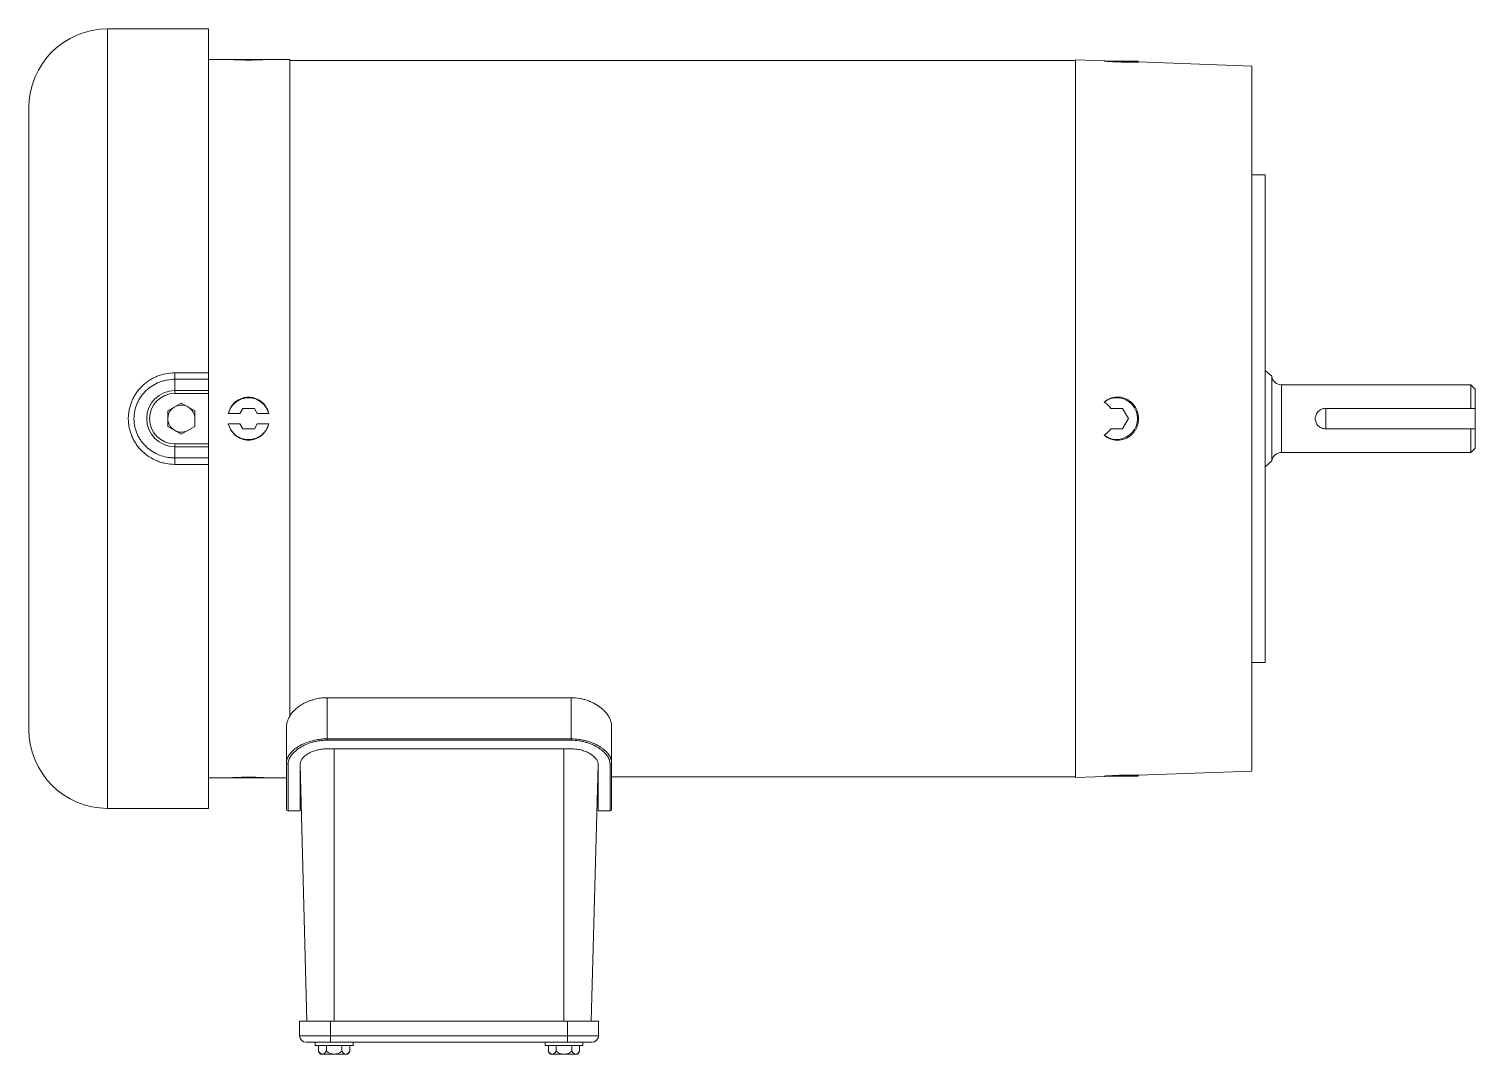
# Paper-space layout '_Top' of a CAD drawing. Header units: inches. Extents: x -6 to 7.3, y -5.9 to 3.6.
import ezdxf

# ---------------------------------------------------------------- set-up
doc = ezdxf.new("R2010")
doc.units = ezdxf.units.IN
doc.header["$MEASUREMENT"] = 0

psp = doc.layouts.new('_Top')

# ---------------------------------------------------------------- linework, layer by layer
at = {"color": 7, "linetype": 'Continuous', "lineweight": 15}
for p, q in [((-4.375, 3.596), (-5.305, 3.596)), ((-4.375, 3.596), (-4.375, -3.596)), ((-3.625, 3.315), (-4.375, 3.315)), ((-4.192, 3.315), (-3.818, 3.315)), ((-3.625, 3.315), (-3.625, -2.749)), ((3.625, 3.306), (-3.625, 3.306)), ((3.987, 3.298), (3.625, 3.312)), ((3.625, 3.312), (3.625, -3.312)), ((3.889, 3.298), (4.198, 3.298)), ((4.205, 3.291), (4.198, 3.298)), ((5.25, 3.252), (4.205, 3.291)), ((5.25, -3.252), (5.25, 3.252)), ((-6.031, 2.87), (-6.031, -2.87)), ((5.375, 2.249), (5.25, 2.249)), ((5.375, -2.249), (5.375, 2.249)), ((-4.685, 0.422), (-4.685, 0.233)), ((-4.685, 0.422), (-4.375, 0.422)), ((5.436, 0.391), (5.375, 0.444)), ((-4.375, 0.363), (-4.685, 0.363)), ((5.436, 0.391), (5.436, -0.391)), ((7.27, 0.312), (5.525, 0.312)), ((7.31, 0.272), (7.27, 0.312)), ((7.27, 0.094), (7.27, 0.312)), ((7.31, 0.272), (7.31, -0.272)), ((-4.625, 0.144), (-4.75, 0.072)), ((-4.685, 0.259), (-4.375, 0.259)), ((-4.375, 0.233), (-4.685, 0.233)), ((-4.625, 0.144), (-4.5, 0.072)), ((-4.75, 0.072), (-4.75, -0.072)), ((-4.5, 0.072), (-4.5, -0.072)), ((-4.192, 0.047), (-4.086, 0.047)), ((-4.059, 0.094), (-4.086, 0.047)), ((-3.951, 0.094), (-4.059, 0.094)), ((-3.924, 0.047), (-3.951, 0.094)), ((-3.924, 0.047), (-3.818, 0.047)), ((4.059, 0.094), (3.951, 0.094)), ((4.113, 0), (4.059, 0.094)), ((5.93, 0.094), (7.31, 0.094)), ((5.935, 0.094), (5.935, -0.094)), ((-4.625, -0.144), (-4.75, -0.072)), ((-4.625, -0.144), (-4.5, -0.072)), ((-4.086, -0.047), (-4.192, -0.047)), ((-4.086, -0.047), (-4.059, -0.094)), ((-4.059, -0.094), (-3.951, -0.094)), ((-3.951, -0.094), (-3.924, -0.047)), ((-3.818, -0.047), (-3.924, -0.047)), ((3.951, -0.094), (4.059, -0.094)), ((4.059, -0.094), (4.113, 0)), ((5.93, -0.094), (7.31, -0.094)), ((7.27, -0.312), (7.27, -0.094)), ((-4.685, -0.422), (-4.685, -0.233)), ((-4.685, -0.233), (-4.375, -0.233)), ((-4.375, -0.259), (-4.685, -0.259)), ((-4.685, -0.363), (-4.375, -0.363)), ((5.375, -0.444), (5.436, -0.391)), ((5.525, -0.312), (7.27, -0.312)), ((7.27, -0.312), (7.31, -0.272)), ((-4.375, -0.422), (-4.685, -0.422)), ((5.25, -2.249), (5.375, -2.249)), ((-3.28, -2.575), (-3.28, -2.967)), ((-1.03, -2.575), (-3.28, -2.575)), ((-1.03, -2.967), (-1.03, -2.575)), ((-3.655, -3.605), (-3.655, -2.843)), ((-0.655, -2.837), (-0.655, -3.605)), ((-3.28, -2.955), (-1.03, -2.955)), ((-1.03, -2.967), (-3.28, -2.967)), ((-3.28, -3.047), (-1.03, -3.047)), ((-3.53, -3.191), (-3.467, -5.561)), ((-3.53, -3.193), (-3.53, -3.62)), ((-0.78, -3.192), (-0.843, -5.561)), ((-0.78, -3.193), (-0.78, -3.62)), ((-4.375, -3.315), (-3.655, -3.315)), ((-3.818, -3.315), (-4.192, -3.315)), ((-0.655, -3.306), (3.625, -3.306)), ((3.625, -3.312), (3.987, -3.298)), ((4.198, -3.298), (3.889, -3.298)), ((4.198, -3.298), (4.205, -3.291)), ((4.205, -3.291), (5.25, -3.252)), ((-5.305, -3.596), (-4.375, -3.596)), ((-3.64, -3.62), (-3.53, -3.62)), ((-0.78, -3.62), (-0.67, -3.62)), ((-0.776, -5.561), (-3.534, -5.561)), ((-3.534, -5.561), (-3.534, -5.694)), ((-3.248, -5.561), (-3.248, -5.754)), ((-1.062, -5.561), (-1.062, -5.754)), ((-0.776, -5.561), (-0.776, -5.694)), ((-3.534, -5.694), (-0.776, -5.694)), ((-0.836, -5.754), (-3.474, -5.754)), ((-3.389, -5.754), (-3.389, -5.785)), ((-3.389, -5.785), (-3.041, -5.785)), ((-3.359, -5.837), (-3.359, -5.785)), ((-3.09, -5.863), (-3.34, -5.863)), ((-3.287, -5.837), (-3.287, -5.785)), ((-3.143, -5.837), (-3.143, -5.785)), ((-3.071, -5.837), (-3.071, -5.785)), ((-3.041, -5.785), (-3.041, -5.754)), ((-1.269, -5.754), (-1.269, -5.785)), ((-1.269, -5.785), (-0.921, -5.785)), ((-1.239, -5.837), (-1.239, -5.785)), ((-0.97, -5.863), (-1.22, -5.863)), ((-1.167, -5.837), (-1.167, -5.785)), ((-1.023, -5.837), (-1.023, -5.785)), ((-0.951, -5.837), (-0.951, -5.785)), ((-0.921, -5.785), (-0.921, -5.754))]:
    psp.add_line(p, q, dxfattribs=at)
at = {"color": 8, "linetype": 'Continuous', "lineweight": 15}
for p, q in [((-5.305, 3.596), (-5.305, -3.596)), ((5.525, 0.312), (5.525, -0.312)), ((-3.215, -3.047), (-3.215, -5.561)), ((-1.095, -3.047), (-1.095, -5.561)), ((-3.64, -3.19), (-3.64, -3.62)), ((-0.67, -3.62), (-0.67, -3.19))]:
    psp.add_line(p, q, dxfattribs=at)
at = {"color": 7, "linetype": 'Continuous', "lineweight": 15}
for centre, radius, start, end in [((-5.305, 2.87), 0.726, 90, 180), ((5.525, 0.402), 0.09, 187.4616, 270), ((-4.685, 0), 0.259, 90, 270), ((-4.685, 0), 0.233, 90, 270), ((-4.005, 0), 0.192, 14.0936, 165.9064), ((4.005, 0), 0.192, 233.0268, 126.9732), ((-4.625, 0), 0.125, 0, 300), ((-4.005, 0), 0.193, 194.0936, 345.9064), ((5.525, -0.402), 0.09, 90, 172.5384), ((-5.305, -2.87), 0.726, 180, 270), ((-3.641, -3.175), 0.0142, 183.8461, 273.3882), ((-0.669, -3.175), 0.0142, 266.6118, 356.1539), ((-3.515, -3.445), 0.015, 123.1377, 180), ((-0.795, -3.445), 0.015, 360, 56.8623), ((-3.64, -3.605), 0.015, 180, 270), ((-0.67, -3.605), 0.015, 270, 0), ((-3.474, -5.694), 0.06, 180, 270), ((-0.836, -5.694), 0.06, 270, 0), ((-3.215, -5.754), 0.167, 209.9055, 221.3478), ((-3.318, -5.819), 0.0453, 203.3833, 263.0384), ((-3.329, -5.819), 0.0453, 276.9616, 336.6167), ((-3.215, -5.754), 0.11, 228.9984, 311.0016), ((-3.101, -5.819), 0.0453, 203.3833, 263.0384), ((-3.112, -5.819), 0.0453, 276.9616, 336.6167), ((-3.215, -5.754), 0.167, 318.6522, 330.0945), ((-1.095, -5.754), 0.167, 209.9055, 221.3478), ((-1.198, -5.819), 0.0453, 203.3833, 263.0384), ((-1.209, -5.819), 0.0453, 276.9616, 336.6167), ((-1.095, -5.754), 0.11, 228.9984, 311.0016), ((-0.981, -5.819), 0.0453, 203.3833, 263.0384), ((-0.992, -5.819), 0.0453, 276.9616, 336.6167), ((-1.095, -5.754), 0.167, 318.6522, 330.0945)]:
    psp.add_arc(centre, radius, start, end, dxfattribs=at)
for points, knots in [([(-3.818, 3.315), (-3.821, 3.315), (-3.824, 3.314), (-3.832, 3.314), (-3.837, 3.314), (-3.849, 3.313), (-3.855, 3.313), (-3.869, 3.312), (-3.877, 3.312), (-3.894, 3.311), (-3.903, 3.311), (-3.921, 3.31), (-3.931, 3.31), (-3.952, 3.31), (-3.962, 3.309), (-3.983, 3.309), (-3.994, 3.309), (-4.016, 3.309), (-4.027, 3.309), (-4.048, 3.309), (-4.058, 3.31), (-4.079, 3.31), (-4.089, 3.31), (-4.107, 3.311), (-4.116, 3.311), (-4.133, 3.312), (-4.141, 3.312), (-4.155, 3.313), (-4.161, 3.313), (-4.173, 3.314), (-4.178, 3.314), (-4.186, 3.314), (-4.189, 3.315), (-4.192, 3.315)], [0, 0, 0, 0, 0.0625, 0.0625, 0.125, 0.125, 0.1875, 0.1875, 0.25, 0.25, 0.3125, 0.3125, 0.375, 0.375, 0.4375, 0.4375, 0.5, 0.5, 0.5625, 0.5625, 0.625, 0.625, 0.6875, 0.6875, 0.75, 0.75, 0.8125, 0.8125, 0.875, 0.875, 0.9375, 0.9375, 1, 1, 1, 1]), ([(3.889, 3.298), (3.905, 3.297), (3.938, 3.295), (4, 3.292), (4.064, 3.29), (4.123, 3.289), (4.169, 3.29), (4.2, 3.29), (4.203, 3.29), (4.205, 3.29)], [0, 0, 0, 0, 0.129116, 0.276812, 0.421077, 0.564014, 0.708899, 0.85801, 1, 1, 1, 1]), ([(-4.685, -0.422), (-4.713, -0.422), (-4.741, -0.419), (-4.782, -0.411), (-4.795, -0.408), (-4.822, -0.4), (-4.835, -0.395), (-4.874, -0.38), (-4.899, -0.367), (-4.945, -0.337), (-4.967, -0.319), (-5.007, -0.28), (-5.025, -0.259), (-5.048, -0.225), (-5.056, -0.213), (-5.069, -0.188), (-5.075, -0.176), (-5.091, -0.137), (-5.1, -0.111), (-5.111, -0.056), (-5.114, -0.028), (-5.114, 0.013), (-5.113, 0.027), (-5.11, 0.055), (-5.108, 0.069), (-5.1, 0.11), (-5.092, 0.137), (-5.075, 0.175), (-5.069, 0.188), (-5.056, 0.212), (-5.049, 0.224), (-5.025, 0.258), (-5.007, 0.28), (-4.967, 0.319), (-4.945, 0.336), (-4.911, 0.359), (-4.899, 0.366), (-4.874, 0.379), (-4.861, 0.385), (-4.822, 0.401), (-4.796, 0.408), (-4.741, 0.419), (-4.713, 0.422), (-4.685, 0.422)], [0, 0, 0, 0, 0.0625, 0.0625, 0.09375, 0.09375, 0.125, 0.125, 0.1875, 0.1875, 0.25, 0.25, 0.3125, 0.3125, 0.34375, 0.34375, 0.375, 0.375, 0.4375, 0.4375, 0.5, 0.5, 0.53125, 0.53125, 0.5625, 0.5625, 0.625, 0.625, 0.65625, 0.65625, 0.6875, 0.6875, 0.75, 0.75, 0.8125, 0.8125, 0.84375, 0.84375, 0.875, 0.875, 0.9375, 0.9375, 1, 1, 1, 1]), ([(-4.685, 0.363), (-4.709, 0.363), (-4.734, 0.361), (-4.769, 0.354), (-4.781, 0.351), (-4.804, 0.344), (-4.816, 0.34), (-4.85, 0.327), (-4.871, 0.316), (-4.912, 0.291), (-4.931, 0.276), (-4.966, 0.242), (-4.982, 0.224), (-5.003, 0.195), (-5.01, 0.184), (-5.022, 0.163), (-5.027, 0.153), (-5.042, 0.119), (-5.049, 0.096), (-5.059, 0.049), (-5.062, 0.025), (-5.062, -0.012), (-5.061, -0.024), (-5.059, -0.048), (-5.057, -0.06), (-5.05, -0.096), (-5.042, -0.119), (-5.028, -0.152), (-5.022, -0.163), (-5.01, -0.184), (-5.004, -0.194), (-4.99, -0.214), (-4.982, -0.223), (-4.966, -0.242), (-4.958, -0.25), (-4.932, -0.276), (-4.912, -0.29), (-4.872, -0.316), (-4.85, -0.327), (-4.805, -0.345), (-4.782, -0.352), (-4.746, -0.358), (-4.734, -0.36), (-4.709, -0.362), (-4.697, -0.363), (-4.685, -0.363)], [0, 0, 0, 0, 0.0625, 0.0625, 0.09375, 0.09375, 0.125, 0.125, 0.1875, 0.1875, 0.25, 0.25, 0.3125, 0.3125, 0.34375, 0.34375, 0.375, 0.375, 0.4375, 0.4375, 0.5, 0.5, 0.53125, 0.53125, 0.5625, 0.5625, 0.625, 0.625, 0.65625, 0.65625, 0.6875, 0.6875, 0.71875, 0.71875, 0.75, 0.75, 0.8125, 0.8125, 0.875, 0.875, 0.9375, 0.9375, 0.96875, 0.96875, 1, 1, 1, 1]), ([(-4.192, 0.047), (-4.189, 0.057), (-4.186, 0.068), (-4.178, 0.087), (-4.173, 0.097), (-4.161, 0.116), (-4.155, 0.124), (-4.141, 0.141), (-4.133, 0.148), (-4.116, 0.162), (-4.107, 0.168), (-4.088, 0.179), (-4.079, 0.183), (-4.058, 0.191), (-4.048, 0.193), (-4.026, 0.197), (-4.016, 0.198), (-3.994, 0.198), (-3.983, 0.197), (-3.962, 0.193), (-3.952, 0.191), (-3.931, 0.183), (-3.922, 0.179), (-3.903, 0.168), (-3.894, 0.162), (-3.877, 0.148), (-3.869, 0.141), (-3.855, 0.124), (-3.849, 0.116), (-3.837, 0.097), (-3.832, 0.088), (-3.824, 0.068), (-3.821, 0.057), (-3.818, 0.047)], [0, 0, 0, 0, 0.0625, 0.0625, 0.125, 0.125, 0.1875, 0.1875, 0.25, 0.25, 0.3125, 0.3125, 0.375, 0.375, 0.4375, 0.4375, 0.5, 0.5, 0.5625, 0.5625, 0.625, 0.625, 0.6875, 0.6875, 0.75, 0.75, 0.8125, 0.8125, 0.875, 0.875, 0.9375, 0.9375, 1, 1, 1, 1]), ([(3.889, -0.154), (3.903, -0.166), (3.919, -0.176), (3.953, -0.191), (3.971, -0.196), (3.998, -0.199), (4.007, -0.199), (4.026, -0.199), (4.035, -0.198), (4.053, -0.195), (4.062, -0.193), (4.08, -0.187), (4.088, -0.184), (4.113, -0.171), (4.128, -0.161), (4.148, -0.142), (4.155, -0.135), (4.166, -0.121), (4.172, -0.113), (4.181, -0.097), (4.185, -0.089), (4.193, -0.072), (4.196, -0.063), (4.203, -0.037), (4.205, -0.019), (4.205, 0.009), (4.205, 0.019), (4.202, 0.037), (4.201, 0.046), (4.196, 0.063), (4.193, 0.072), (4.185, 0.089), (4.181, 0.097), (4.172, 0.113), (4.166, 0.121), (4.155, 0.135), (4.148, 0.142), (4.135, 0.154), (4.128, 0.16), (4.113, 0.171), (4.105, 0.175), (4.08, 0.188), (4.062, 0.193), (4.026, 0.2), (4.007, 0.2), (3.98, 0.197), (3.971, 0.195), (3.953, 0.19), (3.944, 0.187), (3.928, 0.179), (3.919, 0.175), (3.904, 0.165), (3.896, 0.16), (3.889, 0.154)], [0, 0, 0, 0, 0.0625, 0.0625, 0.125, 0.125, 0.15625, 0.15625, 0.1875, 0.1875, 0.21875, 0.21875, 0.25, 0.25, 0.3125, 0.3125, 0.34375, 0.34375, 0.375, 0.375, 0.40625, 0.40625, 0.4375, 0.4375, 0.5, 0.5, 0.53125, 0.53125, 0.5625, 0.5625, 0.59375, 0.59375, 0.625, 0.625, 0.65625, 0.65625, 0.6875, 0.6875, 0.71875, 0.71875, 0.75, 0.75, 0.8125, 0.8125, 0.875, 0.875, 0.90625, 0.90625, 0.9375, 0.9375, 0.96875, 0.96875, 1, 1, 1, 1]), ([(3.889, 0.154), (3.901, 0.145), (3.912, 0.136), (3.932, 0.116), (3.942, 0.105), (3.951, 0.094)], [0, 0, 0, 0, 0.5, 0.5, 1, 1, 1, 1]), ([(5.93, -0.094), (5.924, -0.094), (5.918, -0.093), (5.906, -0.091), (5.9, -0.089), (5.889, -0.084), (5.883, -0.082), (5.873, -0.075), (5.868, -0.071), (5.855, -0.058), (5.848, -0.047), (5.841, -0.031), (5.84, -0.025), (5.837, -0.012), (5.836, -0.006), (5.836, 0.006), (5.837, 0.012), (5.839, 0.024), (5.841, 0.03), (5.846, 0.042), (5.849, 0.047), (5.856, 0.057), (5.86, 0.062), (5.873, 0.075), (5.883, 0.082), (5.9, 0.089), (5.906, 0.091), (5.918, 0.093), (5.924, 0.094), (5.93, 0.094)], [0, 0, 0, 0, 0.0625, 0.0625, 0.125, 0.125, 0.1875, 0.1875, 0.25, 0.25, 0.375, 0.375, 0.4375, 0.4375, 0.5, 0.5, 0.5625, 0.5625, 0.625, 0.625, 0.6875, 0.6875, 0.75, 0.75, 0.875, 0.875, 0.9375, 0.9375, 1, 1, 1, 1]), ([(-3.818, -0.047), (-3.821, -0.057), (-3.824, -0.068), (-3.832, -0.088), (-3.837, -0.097), (-3.849, -0.116), (-3.855, -0.124), (-3.869, -0.141), (-3.877, -0.148), (-3.894, -0.162), (-3.903, -0.168), (-3.921, -0.179), (-3.931, -0.183), (-3.952, -0.191), (-3.962, -0.193), (-3.983, -0.197), (-3.994, -0.198), (-4.016, -0.198), (-4.027, -0.197), (-4.048, -0.193), (-4.058, -0.191), (-4.079, -0.183), (-4.089, -0.179), (-4.107, -0.168), (-4.116, -0.162), (-4.133, -0.148), (-4.141, -0.141), (-4.155, -0.124), (-4.161, -0.116), (-4.173, -0.097), (-4.178, -0.088), (-4.186, -0.068), (-4.189, -0.057), (-4.192, -0.047)], [0, 0, 0, 0, 0.0625, 0.0625, 0.125, 0.125, 0.1875, 0.1875, 0.25, 0.25, 0.3125, 0.3125, 0.375, 0.375, 0.4375, 0.4375, 0.5, 0.5, 0.5625, 0.5625, 0.625, 0.625, 0.6875, 0.6875, 0.75, 0.75, 0.8125, 0.8125, 0.875, 0.875, 0.9375, 0.9375, 1, 1, 1, 1]), ([(3.951, -0.094), (3.942, -0.105), (3.932, -0.116), (3.911, -0.136), (3.9, -0.145), (3.889, -0.154)], [0, 0, 0, 0, 0.5, 0.5, 1, 1, 1, 1]), ([(-3.625, -2.743), (-3.618, -2.733), (-3.611, -2.722), (-3.593, -2.702), (-3.584, -2.692), (-3.562, -2.673), (-3.551, -2.664), (-3.531, -2.65), (-3.525, -2.645), (-3.511, -2.637), (-3.504, -2.633), (-3.481, -2.621), (-3.466, -2.613), (-3.441, -2.604), (-3.432, -2.6), (-3.414, -2.595), (-3.405, -2.592), (-3.378, -2.585), (-3.359, -2.581), (-3.32, -2.576), (-3.3, -2.575), (-3.28, -2.575)], [0, 0, 0, 0, 0.125, 0.125, 0.25, 0.25, 0.375, 0.375, 0.4375, 0.4375, 0.5, 0.5, 0.625, 0.625, 0.6875, 0.6875, 0.75, 0.75, 0.875, 0.875, 1, 1, 1, 1]), ([(-1.03, -2.575), (-1.002, -2.575), (-0.976, -2.577), (-0.936, -2.584), (-0.923, -2.587), (-0.898, -2.594), (-0.886, -2.598), (-0.863, -2.606), (-0.851, -2.611), (-0.829, -2.621), (-0.819, -2.626), (-0.789, -2.643), (-0.771, -2.655), (-0.746, -2.674), (-0.739, -2.681), (-0.724, -2.695), (-0.718, -2.701), (-0.699, -2.722), (-0.689, -2.737), (-0.676, -2.758), (-0.673, -2.766), (-0.666, -2.78), (-0.664, -2.787), (-0.657, -2.809), (-0.655, -2.823), (-0.655, -2.837)], [0, 0, 0, 0, 0.125, 0.125, 0.1875, 0.1875, 0.25, 0.25, 0.3125, 0.3125, 0.375, 0.375, 0.5, 0.5, 0.5625, 0.5625, 0.625, 0.625, 0.75, 0.75, 0.8125, 0.8125, 0.875, 0.875, 1, 1, 1, 1]), ([(-3.655, -2.843), (-3.655, -2.828), (-3.652, -2.812), (-3.642, -2.781), (-3.635, -2.765), (-3.625, -2.749)], [0, 0, 0, 0, 0.5, 0.5, 1, 1, 1, 1]), ([(-3.655, -3.176), (-3.655, -3.164), (-3.653, -3.152), (-3.644, -3.127), (-3.638, -3.115), (-3.625, -3.096), (-3.62, -3.09), (-3.609, -3.078), (-3.604, -3.072), (-3.585, -3.054), (-3.57, -3.042), (-3.537, -3.021), (-3.519, -3.01), (-3.478, -2.992), (-3.457, -2.984), (-3.409, -2.97), (-3.385, -2.964), (-3.346, -2.959), (-3.333, -2.957), (-3.307, -2.955), (-3.293, -2.955), (-3.28, -2.955)], [0, 0, 0, 0, 0.125, 0.125, 0.25, 0.25, 0.3125, 0.3125, 0.375, 0.375, 0.5, 0.5, 0.625, 0.625, 0.75, 0.75, 0.875, 0.875, 0.9375, 0.9375, 1, 1, 1, 1]), ([(-3.28, -2.967), (-3.293, -2.967), (-3.306, -2.968), (-3.332, -2.97), (-3.344, -2.971), (-3.369, -2.975), (-3.381, -2.977), (-3.405, -2.983), (-3.416, -2.986), (-3.451, -2.996), (-3.471, -3.005), (-3.51, -3.023), (-3.528, -3.034), (-3.559, -3.056), (-3.573, -3.067), (-3.591, -3.085), (-3.597, -3.091), (-3.607, -3.103), (-3.611, -3.109), (-3.624, -3.128), (-3.63, -3.14), (-3.638, -3.165), (-3.64, -3.177), (-3.64, -3.19)], [0, 0, 0, 0, 0.0625, 0.0625, 0.125, 0.125, 0.1875, 0.1875, 0.25, 0.25, 0.375, 0.375, 0.5, 0.5, 0.625, 0.625, 0.6875, 0.6875, 0.75, 0.75, 0.875, 0.875, 1, 1, 1, 1]), ([(-3.53, -3.193), (-3.53, -3.177), (-3.524, -3.16), (-3.507, -3.135), (-3.5, -3.127), (-3.483, -3.111), (-3.474, -3.103), (-3.452, -3.089), (-3.439, -3.082), (-3.412, -3.07), (-3.398, -3.065), (-3.366, -3.056), (-3.35, -3.053), (-3.324, -3.049), (-3.316, -3.048), (-3.298, -3.047), (-3.289, -3.047), (-3.28, -3.047)], [0, 0, 0, 0, 0.25, 0.25, 0.375, 0.375, 0.5, 0.5, 0.625, 0.625, 0.75, 0.75, 0.875, 0.875, 0.9375, 0.9375, 1, 1, 1, 1]), ([(-1.03, -2.955), (-1.003, -2.955), (-0.977, -2.957), (-0.939, -2.962), (-0.926, -2.965), (-0.901, -2.97), (-0.889, -2.973), (-0.866, -2.98), (-0.854, -2.984), (-0.833, -2.992), (-0.822, -2.996), (-0.791, -3.01), (-0.773, -3.02), (-0.748, -3.037), (-0.74, -3.042), (-0.726, -3.054), (-0.719, -3.06), (-0.7, -3.077), (-0.69, -3.09), (-0.672, -3.115), (-0.666, -3.127), (-0.657, -3.152), (-0.655, -3.164), (-0.655, -3.176)], [0, 0, 0, 0, 0.125, 0.125, 0.1875, 0.1875, 0.25, 0.25, 0.3125, 0.3125, 0.375, 0.375, 0.5, 0.5, 0.5625, 0.5625, 0.625, 0.625, 0.75, 0.75, 0.875, 0.875, 1, 1, 1, 1]), ([(-0.67, -3.19), (-0.67, -3.177), (-0.672, -3.165), (-0.68, -3.14), (-0.686, -3.128), (-0.703, -3.103), (-0.713, -3.091), (-0.731, -3.073), (-0.737, -3.067), (-0.751, -3.056), (-0.759, -3.05), (-0.783, -3.033), (-0.8, -3.023), (-0.829, -3.009), (-0.839, -3.005), (-0.86, -2.996), (-0.871, -2.993), (-0.894, -2.986), (-0.905, -2.983), (-0.929, -2.977), (-0.942, -2.975), (-0.979, -2.969), (-1.004, -2.967), (-1.03, -2.967)], [0, 0, 0, 0, 0.125, 0.125, 0.25, 0.25, 0.375, 0.375, 0.4375, 0.4375, 0.5, 0.5, 0.625, 0.625, 0.6875, 0.6875, 0.75, 0.75, 0.8125, 0.8125, 0.875, 0.875, 1, 1, 1, 1]), ([(-1.03, -3.047), (-1.012, -3.047), (-0.995, -3.048), (-0.969, -3.051), (-0.961, -3.053), (-0.944, -3.056), (-0.936, -3.058), (-0.92, -3.063), (-0.913, -3.065), (-0.898, -3.07), (-0.891, -3.073), (-0.871, -3.082), (-0.859, -3.089), (-0.842, -3.1), (-0.837, -3.103), (-0.827, -3.111), (-0.822, -3.115), (-0.81, -3.127), (-0.803, -3.135), (-0.791, -3.151), (-0.787, -3.16), (-0.781, -3.177), (-0.78, -3.185), (-0.78, -3.193)], [0, 0, 0, 0, 0.125, 0.125, 0.1875, 0.1875, 0.25, 0.25, 0.3125, 0.3125, 0.375, 0.375, 0.5, 0.5, 0.5625, 0.5625, 0.625, 0.625, 0.75, 0.75, 0.875, 0.875, 1, 1, 1, 1]), ([(-4.192, -3.315), (-4.189, -3.315), (-4.186, -3.314), (-4.178, -3.314), (-4.173, -3.314), (-4.156, -3.313), (-4.142, -3.312), (-4.108, -3.311), (-4.089, -3.31), (-4.048, -3.309), (-4.027, -3.309), (-3.983, -3.309), (-3.962, -3.309), (-3.921, -3.31), (-3.902, -3.311), (-3.877, -3.312), (-3.869, -3.312), (-3.855, -3.313), (-3.849, -3.313), (-3.832, -3.314), (-3.823, -3.314), (-3.818, -3.315)], [0, 0, 0, 0, 0.0625, 0.0625, 0.125, 0.125, 0.25, 0.25, 0.375, 0.375, 0.5, 0.5, 0.625, 0.625, 0.75, 0.75, 0.8125, 0.8125, 0.875, 0.875, 1, 1, 1, 1]), ([(4.205, -3.291), (4.205, -3.291), (4.209, -3.291), (4.194, -3.29), (4.161, -3.29), (4.108, -3.289), (4.045, -3.29), (3.98, -3.293), (3.927, -3.296), (3.9, -3.298), (3.889, -3.298)], [0, 0, 0, 0, 0.011596, 0.167896, 0.324037, 0.47703, 0.625183, 0.769275, 0.912206, 1, 1, 1, 1])]:
    psp.add_open_spline(points, degree=3, knots=knots, dxfattribs=at)

doc.saveas('drawing.dxf')
